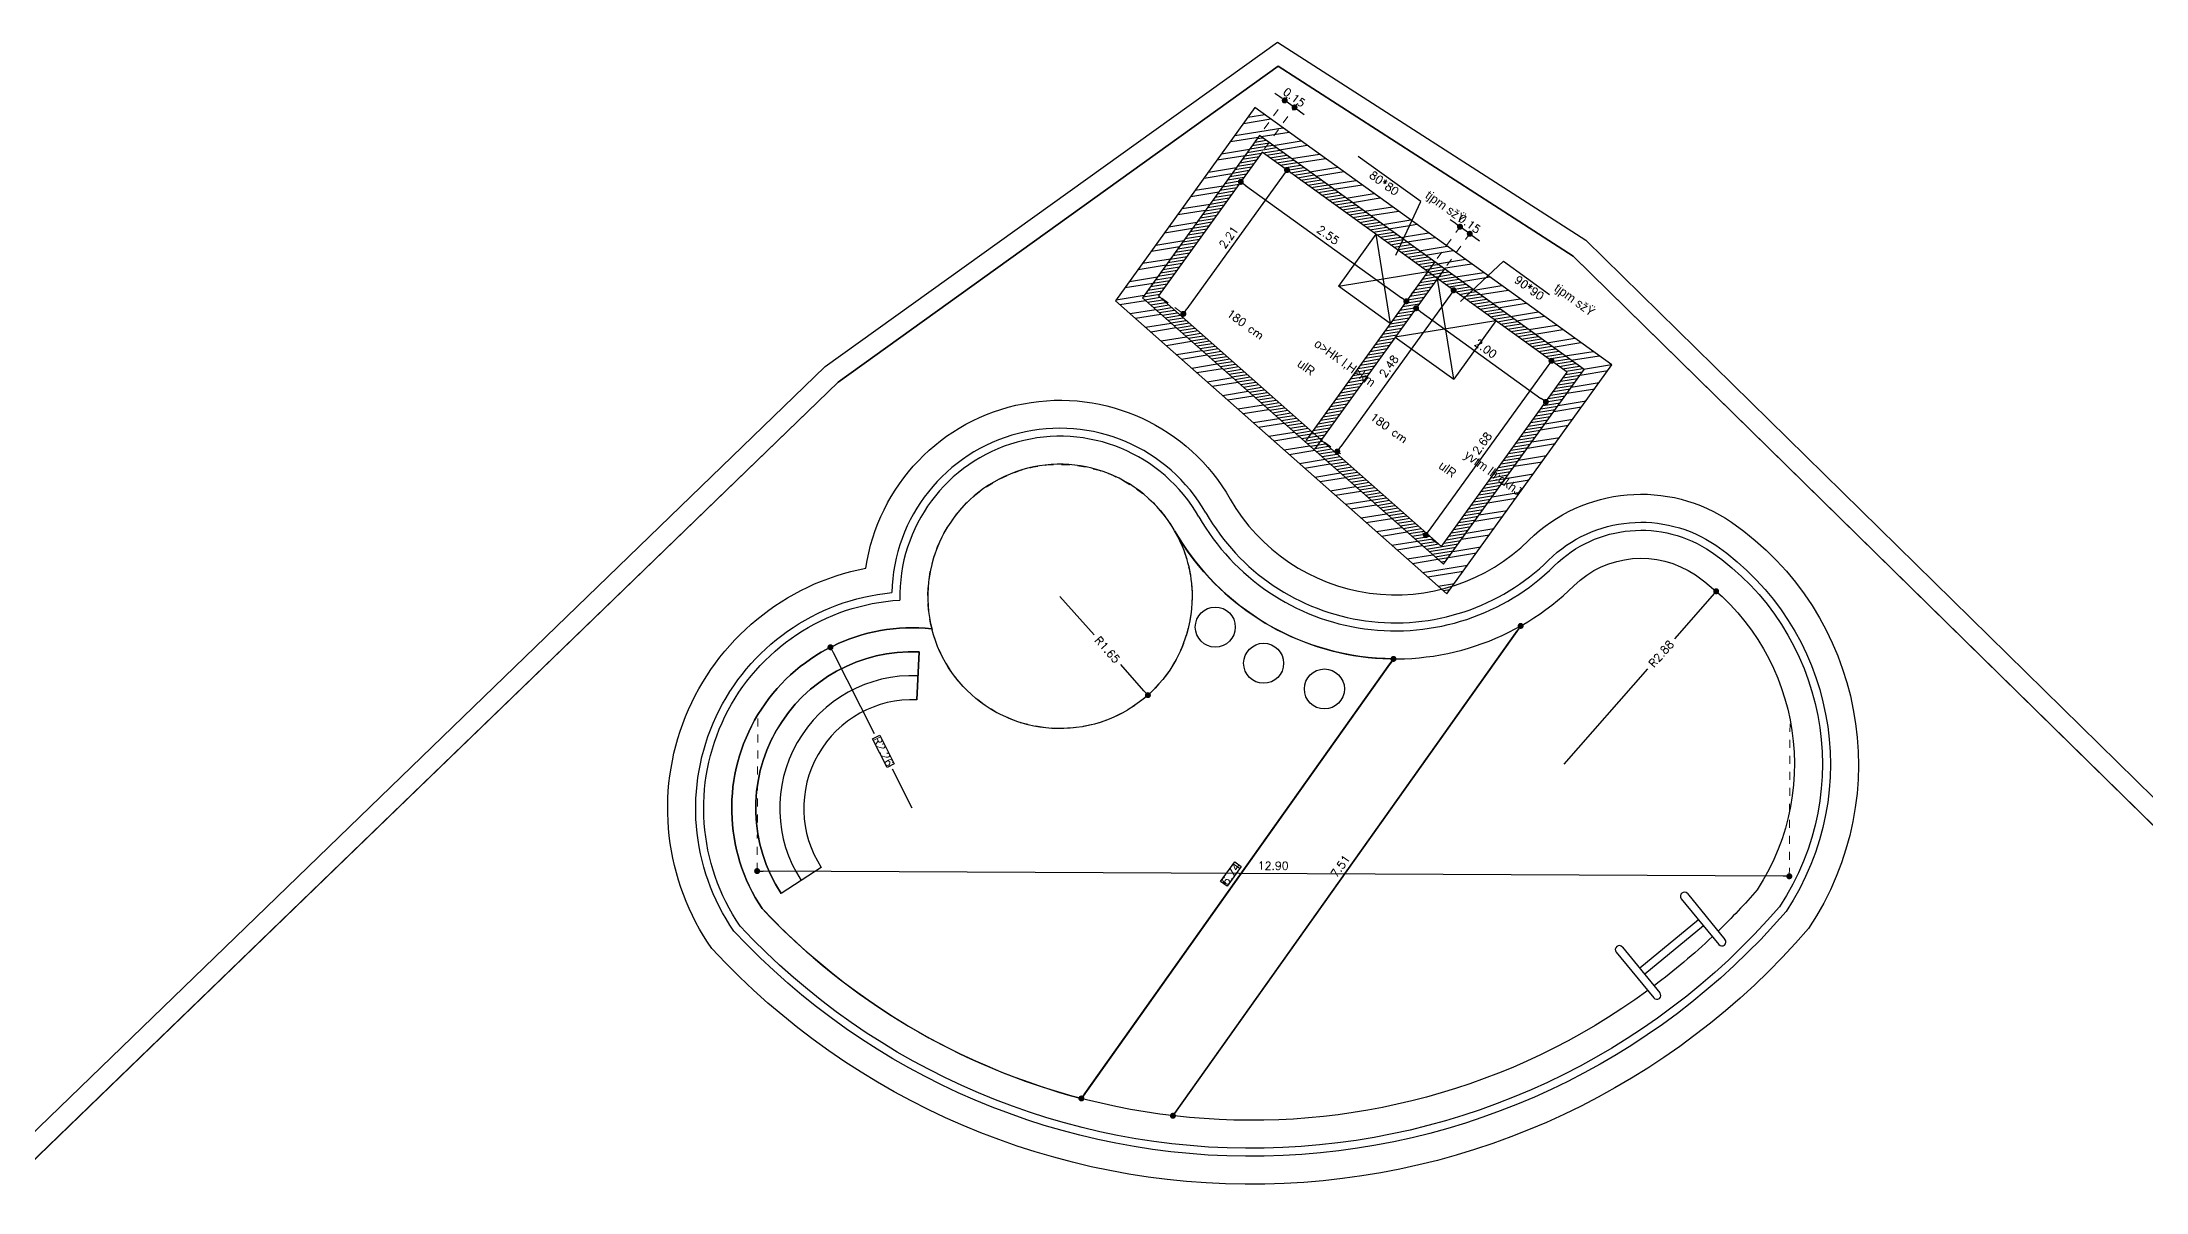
# Model space of a CAD drawing. Header units: metres. Extents: x 2217 to 2595, y -381 to -273.
# Drawn here: x 2414.45 to 2440.74, y -339.28 to -324.91 of the extents above; entities that cross this region are included whole.
import ezdxf

# ---------------------------------------------------------------- set-up
doc = ezdxf.new("R2010")
doc.units = ezdxf.units.M
doc.header["$LTSCALE"] = 0.5
doc.header["$MEASUREMENT"] = 0
doc.header["$PDMODE"] = 3
doc.header["$PDSIZE"] = -1
doc.linetypes.add('DASHED2', pattern=[0.375, 0.25, -0.125])
doc.linetypes.add('DOT2', pattern=[0.125, 0, -0.125])
for name, color, linetype in [('A-HAT', 25, 'Continuous'), ('A-POOL', 152, 'Continuous'), ('A-TXT', 3, 'Continuous')]:
    doc.layers.add(name, color=color, linetype=linetype)
doc.layers.add('A-Wall', color=7, linetype='Continuous', lineweight=30)
doc.styles.add('DM', font='XARB.shx')
doc.styles.add('ROMANS', font='romans.shx')
doc.dimstyles.new('dim50 new', dxfattribs={"dimscale": 50, "dimtxt": 0.002, "dimasz": 0.0015, "dimexe": 0.001, "dimexo": 0.001, "dimgap": 0.001, "dimtad": 1, "dimzin": 0, "dimdsep": 46, "dimtxsty": 'ROMANS', "dimblk": 'DOT', "dimcen": 0, "dimclrd": 5, "dimclre": 1, "dimclrt": 7, "dimadec": 0, "dimazin": 0, "dimtfac": 1, "dimtix": 1, "dimtmove": 2, "dimatfit": 3, "dimldrblk": 'DTICK', "dimfxl": 1, "dimtolj": 1, "dimtzin": 0, "dimlwe": 20, "dimarcsym": 0})
pattern_1 = [(9.203515, (696.0017, -1314.4477), (-0.031788424, 0.196191383), []), (9.203515, (696.0777, -1314.5025), (-0.031788424, 0.196191383), [])]
pattern_2 = [(9.2035155, (696.001703, -1314.44771), (-0.0059978158, 0.037017242), [])]

# ---------------------------------------------------------------- blocks, each defined once
blk = doc.blocks.new('_Dot')
at = {"color": 0, "linetype": 'ByBlock', "lineweight": -2}
blk.add_line((-0.5, 0), (-1, 0), dxfattribs=at)
at = {"color": 0, "linetype": 'ByBlock', "const_width": 0.5}
blk.add_lwpolyline([(-0.25, 0, 1), (0.25, 0, 1)], format="xyb", close=True, dxfattribs=at)
blk = doc.blocks.new('*D33')
at = {"layer": 'A-HAT', "color": 5, "lineweight": -2, "ltscale": 0.5, "transparency": 16777216}
for p, q in [((2427.174, -331.839), (2427.601, -332.317)), ((2428.223, -333.016), (2427.933, -332.691))]:
    blk.add_line(p, q, dxfattribs=at)
at = {"layer": 'DEFPOINTS', "color": 0, "ltscale": 0.5, "transparency": 16777216}
for p in [(2427.174, -331.839), (2428.273, -333.072)]:
    blk.add_point(p, dxfattribs=at)
at = {"layer": 'A-HAT', "color": 5, "lineweight": -2, "ltscale": 0.5, "transparency": 16777216, "xscale": 0.075, "yscale": 0.075, "zscale": 0.075, "rotation": 311.7055701037447}
blk.add_blockref('_Dot', (2428.273, -333.072), dxfattribs=at)
at = {"layer": 'A-HAT', "color": 7, "ltscale": 0.5, "transparency": 16777216, "insert": (2427.767, -332.504), "char_height": 0.1, "attachment_point": 5, "rotation": 311.7056, "style": 'ROMANS'}
blk.add_mtext('\\A1;R1.65', dxfattribs=at)
blk = doc.blocks.new('DTICK')
for p, q in [((-1.21, 0), (1.21, 0)), ((0, 1.21), (0, -1.21))]:
    blk.add_line(p, q)
at = {"color": 3}
blk.add_line((-0.63, -0.63), (0.63, 0.63), dxfattribs=at)
blk = doc.blocks.new('*D34')
at = {"layer": 'A-HAT', "color": 5, "lineweight": -2, "ltscale": 0.5, "transparency": 16777216}
for p, q in [((2424.34, -332.541), (2424.854, -333.552)), ((2425.329, -334.485), (2425.081, -333.997))]:
    blk.add_line(p, q, dxfattribs=at)
at = {"layer": 'DEFPOINTS', "color": 0, "ltscale": 0.5, "transparency": 16777216}
for p in [(2424.306, -332.474), (2425.329, -334.485)]:
    blk.add_point(p, dxfattribs=at)
at = {"layer": 'A-HAT', "color": 5, "lineweight": -2, "ltscale": 0.5, "transparency": 16777216, "xscale": 0.075, "yscale": 0.075, "zscale": 0.075, "rotation": 116.9450805327346}
blk.add_blockref('_Dot', (2424.306, -332.474), dxfattribs=at)
at = {"layer": 'A-HAT', "color": 7, "ltscale": 0.5, "transparency": 16777216, "insert": (2424.967, -333.775), "char_height": 0.1, "attachment_point": 5, "rotation": 296.9451, "style": 'ROMANS'}
blk.add_mtext('\\A1;R2.26', dxfattribs=at)
blk = doc.blocks.new('*D35')
at = {"layer": 'A-HAT', "color": 5, "lineweight": -2, "ltscale": 0.5, "transparency": 16777216}
for p, q in [((2435.324, -331.83), (2434.852, -332.367)), ((2433.473, -333.936), (2434.522, -332.743))]:
    blk.add_line(p, q, dxfattribs=at)
at = {"layer": 'DEFPOINTS', "color": 0, "ltscale": 0.5, "transparency": 16777216}
for p in [(2435.374, -331.774), (2433.473, -333.936)]:
    blk.add_point(p, dxfattribs=at)
at = {"layer": 'A-HAT', "color": 5, "lineweight": -2, "ltscale": 0.5, "transparency": 16777216, "xscale": 0.075, "yscale": 0.075, "zscale": 0.075, "rotation": 48.67147815650808}
blk.add_blockref('_Dot', (2435.374, -331.774), dxfattribs=at)
at = {"layer": 'A-HAT', "color": 7, "ltscale": 0.5, "transparency": 16777216, "insert": (2434.687, -332.555), "char_height": 0.1, "attachment_point": 5, "rotation": 48.6715, "style": 'ROMANS'}
blk.add_mtext('\\A1;R2.88', dxfattribs=at)
blk = doc.blocks.new('*D36')
at = {"layer": 'A-HAT', "color": 1, "linetype": 'DOT2', "lineweight": 20, "ltscale": 0.5, "transparency": 16777216}
for p, q in [((2423.399, -333.365), (2423.39, -335.32)), ((2436.297, -333.43), (2436.288, -335.385))]:
    blk.add_line(p, q, dxfattribs=at)
at = {"layer": 'A-HAT', "color": 5, "lineweight": -2, "ltscale": 0.5, "transparency": 16777216}
blk.add_line((2436.213, -335.335), (2423.465, -335.27), dxfattribs=at)
at = {"layer": 'DEFPOINTS', "color": 0, "ltscale": 0.5, "transparency": 16777216}
for p in [(2423.4, -333.315), (2436.298, -333.38), (2423.39, -335.27)]:
    blk.add_point(p, dxfattribs=at)
at = {"layer": 'A-HAT', "color": 5, "lineweight": -2, "ltscale": 0.5, "transparency": 16777216, "xscale": 0.075, "yscale": 0.075, "zscale": 0.075}
for p, rotation in [((2423.39, -335.27), 179.7089943844495), ((2436.288, -335.335), 359.7089943844495)]:
    blk.add_blockref('_Dot', p, dxfattribs=dict(at, rotation=rotation))
at = {"layer": 'A-HAT', "color": 7, "ltscale": 0.5, "transparency": 16777216, "insert": (2429.839, -335.203), "char_height": 0.1, "attachment_point": 5, "rotation": 359.709, "style": 'ROMANS'}
blk.add_mtext('\\A1;12.90', dxfattribs=at)
blk = doc.blocks.new('*D37')
at = {"layer": 'A-HAT', "color": 5, "lineweight": -2, "ltscale": 0.5, "transparency": 16777216}
blk.add_line((2427.485, -338.05), (2431.298, -332.68), dxfattribs=at)
at = {"layer": 'DEFPOINTS', "color": 0, "ltscale": 0.5, "transparency": 16777216}
for p in [(2431.342, -332.619), (2431.342, -332.619), (2427.442, -338.111)]:
    blk.add_point(p, dxfattribs=at)
at = {"layer": 'A-HAT', "color": 5, "lineweight": -2, "ltscale": 0.5, "transparency": 16777216, "xscale": 0.075, "yscale": 0.075, "zscale": 0.075}
for p, rotation in [((2431.342, -332.619), 54.62212161036442), ((2427.442, -338.111), 234.6221216103644)]:
    blk.add_blockref('_Dot', p, dxfattribs=dict(at, rotation=rotation))
at = {"layer": 'A-HAT', "color": 7, "ltscale": 0.5, "transparency": 16777216, "insert": (2429.31, -335.307), "char_height": 0.1, "attachment_point": 5, "rotation": 54.6221, "style": 'ROMANS'}
blk.add_mtext('\\A1;6.74', dxfattribs=at)
blk = doc.blocks.new('*D38')
at = {"layer": 'A-HAT', "color": 5, "lineweight": -2, "ltscale": 0.5, "transparency": 16777216}
blk.add_line((2428.629, -338.265), (2432.888, -332.268), dxfattribs=at)
at = {"layer": 'DEFPOINTS', "color": 0, "ltscale": 0.5, "transparency": 16777216}
for p in [(2432.931, -332.207), (2432.931, -332.207), (2428.586, -338.327)]:
    blk.add_point(p, dxfattribs=at)
at = {"layer": 'A-HAT', "color": 5, "lineweight": -2, "ltscale": 0.5, "transparency": 16777216, "xscale": 0.075, "yscale": 0.075, "zscale": 0.075}
for p, rotation in [((2432.931, -332.207), 54.62212161036656), ((2428.586, -338.327), 234.6221216103665)]:
    blk.add_blockref('_Dot', p, dxfattribs=dict(at, rotation=rotation))
at = {"layer": 'A-HAT', "color": 7, "ltscale": 0.5, "transparency": 16777216, "insert": (2430.677, -335.209), "char_height": 0.1, "attachment_point": 5, "rotation": 54.6221, "style": 'ROMANS'}
blk.add_mtext('\\A1;7.51', dxfattribs=at)
blk = doc.blocks.new('*D39')
at = {"layer": 'A-HAT', "color": 1, "linetype": 'DOT2', "lineweight": 20, "ltscale": 0.5, "transparency": 16777216}
for p, q in [((2429.742, -326.318), (2430.052, -326.541)), ((2428.447, -328.113), (2428.756, -328.337))]:
    blk.add_line(p, q, dxfattribs=at)
at = {"layer": 'A-HAT', "color": 5, "lineweight": -2, "ltscale": 0.5, "transparency": 16777216}
blk.add_line((2429.967, -326.573), (2428.76, -328.247), dxfattribs=at)
at = {"layer": 'DEFPOINTS', "color": 0, "ltscale": 0.5, "transparency": 16777216}
for p in [(2429.701, -326.288), (2428.406, -328.084), (2428.716, -328.308)]:
    blk.add_point(p, dxfattribs=at)
at = {"layer": 'A-HAT', "color": 5, "lineweight": -2, "ltscale": 0.5, "transparency": 16777216, "xscale": 0.075, "yscale": 0.075, "zscale": 0.075}
for p, rotation in [((2430.011, -326.512), 54.20351547663036), ((2428.716, -328.308), 234.2035154766303)]:
    blk.add_blockref('_Dot', p, dxfattribs=dict(at, rotation=rotation))
at = {"layer": 'A-HAT', "color": 7, "ltscale": 0.5, "transparency": 16777216, "insert": (2429.282, -327.351), "char_height": 0.1, "attachment_point": 5, "rotation": 54.2035, "style": 'ROMANS'}
blk.add_mtext('\\A1;2.21', dxfattribs=at)
blk = doc.blocks.new('*D40')
at = {"layer": 'A-HAT', "color": 1, "linetype": 'DOT2', "lineweight": 20, "ltscale": 0.5, "transparency": 16777216}
for p, q in [((2429.672, -326.329), (2429.404, -326.7)), ((2431.74, -327.82), (2431.473, -328.191))]:
    blk.add_line(p, q, dxfattribs=at)
at = {"layer": 'A-HAT', "color": 5, "lineweight": -2, "ltscale": 0.5, "transparency": 16777216}
blk.add_line((2429.494, -326.703), (2431.441, -328.107), dxfattribs=at)
at = {"layer": 'DEFPOINTS', "color": 0, "ltscale": 0.5, "transparency": 16777216}
for p in [(2429.701, -326.288), (2431.769, -327.78), (2431.502, -328.151)]:
    blk.add_point(p, dxfattribs=at)
at = {"layer": 'A-HAT', "color": 5, "lineweight": -2, "ltscale": 0.5, "transparency": 16777216, "xscale": 0.075, "yscale": 0.075, "zscale": 0.075}
for p, rotation in [((2429.434, -326.659), 144.2035154766332), ((2431.502, -328.151), 324.2035154766332)]:
    blk.add_blockref('_Dot', p, dxfattribs=dict(at, rotation=rotation))
at = {"layer": 'A-HAT', "color": 7, "ltscale": 0.5, "transparency": 16777216, "insert": (2430.526, -327.324), "char_height": 0.1, "attachment_point": 5, "rotation": 324.2035, "style": 'ROMANS'}
blk.add_mtext('\\A1;2.55', dxfattribs=at)
blk = doc.blocks.new('*D41')
at = {"layer": 'A-HAT', "color": 1, "linetype": 'DOT2', "lineweight": 20, "ltscale": 0.5, "transparency": 16777216}
for p, q in [((2431.862, -327.908), (2431.594, -328.279)), ((2433.484, -329.078), (2433.217, -329.449))]:
    blk.add_line(p, q, dxfattribs=at)
at = {"layer": 'A-HAT', "color": 5, "lineweight": -2, "ltscale": 0.5, "transparency": 16777216}
blk.add_line((2431.684, -328.282), (2433.185, -329.364), dxfattribs=at)
at = {"layer": 'DEFPOINTS', "color": 0, "ltscale": 0.5, "transparency": 16777216}
for p in [(2431.891, -327.868), (2433.513, -329.037), (2433.246, -329.408)]:
    blk.add_point(p, dxfattribs=at)
at = {"layer": 'A-HAT', "color": 5, "lineweight": -2, "ltscale": 0.5, "transparency": 16777216, "xscale": 0.075, "yscale": 0.075, "zscale": 0.075}
for p, rotation in [((2431.624, -328.238), 144.2035154766332), ((2433.246, -329.408), 324.2035154766332)]:
    blk.add_blockref('_Dot', p, dxfattribs=dict(at, rotation=rotation))
at = {"layer": 'A-HAT', "color": 7, "ltscale": 0.5, "transparency": 16777216, "insert": (2432.493, -328.742), "char_height": 0.1, "attachment_point": 5, "rotation": 324.2035, "style": 'ROMANS'}
blk.add_mtext('\\A1;2.00', dxfattribs=at)
blk = doc.blocks.new('*D42')
at = {"layer": 'A-HAT', "color": 1, "linetype": 'DOT2', "lineweight": 20, "ltscale": 0.5, "transparency": 16777216}
for p, q in [((2433.473, -329.008), (2433.275, -328.866)), ((2431.903, -331.185), (2431.705, -331.043))]:
    blk.add_line(p, q, dxfattribs=at)
at = {"layer": 'A-HAT', "color": 5, "lineweight": -2, "ltscale": 0.5, "transparency": 16777216}
blk.add_line((2433.272, -328.956), (2431.789, -331.011), dxfattribs=at)
at = {"layer": 'DEFPOINTS', "color": 0, "ltscale": 0.5, "transparency": 16777216}
for p in [(2433.513, -329.037), (2431.746, -331.072), (2431.943, -331.215)]:
    blk.add_point(p, dxfattribs=at)
at = {"layer": 'A-HAT', "color": 5, "lineweight": -2, "ltscale": 0.5, "transparency": 16777216, "xscale": 0.075, "yscale": 0.075, "zscale": 0.075}
for p, rotation in [((2433.316, -328.895), 54.20351547663036), ((2431.746, -331.072), 234.2035154766303)]:
    blk.add_blockref('_Dot', p, dxfattribs=dict(at, rotation=rotation))
at = {"layer": 'A-HAT', "color": 7, "ltscale": 0.5, "transparency": 16777216, "insert": (2432.45, -329.925), "char_height": 0.1, "attachment_point": 5, "rotation": 54.2035, "style": 'ROMANS'}
blk.add_mtext('\\A1;2.68', dxfattribs=at)
blk = doc.blocks.new('*D43')
at = {"layer": 'A-HAT', "color": 1, "linetype": 'DOT2', "lineweight": 20, "ltscale": 0.5, "transparency": 16777216}
for p, q in [((2431.886, -327.618), (2432.202, -327.18)), ((2432.008, -327.705), (2432.324, -327.267))]:
    blk.add_line(p, q, dxfattribs=at)
at = {"layer": 'A-HAT', "color": 5, "lineweight": -2, "ltscale": 0.5, "transparency": 16777216}
for p, q in [((2432.112, -327.176), (2432.051, -327.132)), ((2432.295, -327.308), (2432.173, -327.22)), ((2432.355, -327.352), (2432.416, -327.396))]:
    blk.add_line(p, q, dxfattribs=at)
at = {"layer": 'DEFPOINTS', "color": 0, "ltscale": 0.5, "transparency": 16777216}
for p in [(2432.173, -327.22), (2431.857, -327.658), (2431.979, -327.746)]:
    blk.add_point(p, dxfattribs=at)
at = {"layer": 'A-HAT', "color": 5, "lineweight": -2, "ltscale": 0.5, "transparency": 16777216, "xscale": 0.075, "yscale": 0.075, "zscale": 0.075}
for p, rotation in [((2432.173, -327.22), 324.2035154766332), ((2432.295, -327.308), 144.2035154766332)]:
    blk.add_blockref('_Dot', p, dxfattribs=dict(at, rotation=rotation))
at = {"layer": 'A-HAT', "color": 7, "ltscale": 0.5, "transparency": 16777216, "insert": (2432.292, -327.183), "char_height": 0.1, "attachment_point": 5, "rotation": 324.2035, "style": 'ROMANS'}
blk.add_mtext('\\A1;0.15', dxfattribs=at)
blk = doc.blocks.new('*D44')
at = {"layer": 'A-HAT', "color": 1, "linetype": 'DOT2', "lineweight": 20, "ltscale": 0.5, "transparency": 16777216}
for p, q in [((2429.609, -326.16), (2430.012, -325.6)), ((2429.73, -326.248), (2430.134, -325.688))]:
    blk.add_line(p, q, dxfattribs=at)
at = {"layer": 'A-HAT', "color": 5, "lineweight": -2, "ltscale": 0.5, "transparency": 16777216}
for p, q in [((2429.922, -325.597), (2429.861, -325.553)), ((2430.105, -325.729), (2429.983, -325.641)), ((2430.165, -325.773), (2430.226, -325.816))]:
    blk.add_line(p, q, dxfattribs=at)
at = {"layer": 'DEFPOINTS', "color": 0, "ltscale": 0.5, "transparency": 16777216}
for p in [(2429.983, -325.641), (2429.579, -326.201), (2429.701, -326.288)]:
    blk.add_point(p, dxfattribs=at)
at = {"layer": 'A-HAT', "color": 5, "lineweight": -2, "ltscale": 0.5, "transparency": 16777216, "xscale": 0.075, "yscale": 0.075, "zscale": 0.075}
for p, rotation in [((2429.983, -325.641), 324.2035154766332), ((2430.105, -325.729), 144.2035154766332)]:
    blk.add_blockref('_Dot', p, dxfattribs=dict(at, rotation=rotation))
at = {"layer": 'A-HAT', "color": 7, "ltscale": 0.5, "transparency": 16777216, "insert": (2430.102, -325.604), "char_height": 0.1, "attachment_point": 5, "rotation": 324.2035, "style": 'ROMANS'}
blk.add_mtext('\\A1;0.15', dxfattribs=at)
blk = doc.blocks.new('*D45')
at = {"layer": 'A-HAT', "color": 5, "lineweight": -2, "ltscale": 0.5, "transparency": 16777216}
blk.add_line((2432.049, -328.074), (2430.683, -329.967), dxfattribs=at)
at = {"layer": 'A-HAT', "color": 1, "linetype": 'DOT2', "lineweight": 20, "ltscale": 0.5, "transparency": 16777216}
for p, q in [((2431.932, -327.897), (2432.133, -328.042)), ((2430.479, -329.912), (2430.68, -330.057))]:
    blk.add_line(p, q, dxfattribs=at)
at = {"layer": 'DEFPOINTS', "color": 0, "ltscale": 0.5, "transparency": 16777216}
for p in [(2431.891, -327.868), (2430.438, -329.882), (2430.64, -330.028)]:
    blk.add_point(p, dxfattribs=at)
at = {"layer": 'A-HAT', "color": 5, "lineweight": -2, "ltscale": 0.5, "transparency": 16777216, "xscale": 0.075, "yscale": 0.075, "zscale": 0.075}
for p, rotation in [((2432.093, -328.013), 54.20351547663036), ((2430.64, -330.028), 234.2035154766303)]:
    blk.add_blockref('_Dot', p, dxfattribs=dict(at, rotation=rotation))
at = {"layer": 'A-HAT', "color": 7, "ltscale": 0.5, "transparency": 16777216, "insert": (2431.285, -328.962), "char_height": 0.1, "attachment_point": 5, "rotation": 54.2035, "style": 'ROMANS'}
blk.add_mtext('\\A1;2.48', dxfattribs=at)

msp = doc.modelspace()

# ---------------------------------------------------------------- hatches: boundary and pattern name
at = {"layer": 'A-HAT', "ltscale": 0.5}
h = msp.add_hatch(dxfattribs=at)
h.set_pattern_fill('ANSI32', color=256, scale=0.53, angle=-35.79648)
h.set_pattern_definition(pattern_1)
h.paths.add_polyline_path([(2434.0717, -328.9469), (2432.5226, -327.8298), (2432.3371, -328.0042), (2433.7227, -329.0034), (2431.9679, -331.4367), (2428.2049, -328.1066), (2429.6672, -326.0789), (2431.4641, -327.3747), (2431.571, -327.1436), (2429.6106, -325.7299), (2427.8698, -328.1439), (2432.0091, -331.807)])
h = msp.add_hatch(dxfattribs=at)
h.set_pattern_fill('ANSI31', color=256, scale=0.3, angle=-35.79648)
h.set_pattern_definition(pattern_2)
h.paths.add_polyline_path([(2433.7227, -329.0034), (2432.3371, -328.0042), (2432.2258, -328.1089), (2433.5132, -329.0373), (2431.9432, -331.2145), (2428.4059, -328.0842), (2429.7011, -326.2883), (2431.3999, -327.5133), (2431.4641, -327.3747), (2429.6672, -326.0789), (2428.2049, -328.1066), (2431.9679, -331.4367)])
h = msp.add_hatch(dxfattribs=at)
h.set_pattern_fill('ANSI32', color=256, scale=0.53, angle=-35.79648)
h.set_pattern_definition(pattern_1)
h.paths.add_polyline_path([(2432.5226, -327.8298), (2431.571, -327.1436), (2431.4641, -327.3747), (2432.3371, -328.0042)], flags=17)
h = msp.add_hatch(dxfattribs=at)
h.set_pattern_fill('ANSI31', color=256, scale=0.3, angle=-35.79648)
h.set_pattern_definition(pattern_2)
h.paths.add_polyline_path([(2431.8571, -327.6581), (2431.4641, -327.3747), (2431.3999, -327.5133), (2431.7694, -327.7798)], flags=17)
h = msp.add_hatch(dxfattribs=at)
h.set_pattern_fill('ANSI31', color=256, scale=0.3, angle=-35.79648)
h.set_pattern_definition(pattern_2)
h.paths.add_polyline_path([(2431.891, -327.8675), (2431.7694, -327.7798), (2430.3251, -329.7826), (2430.438, -329.8825)], flags=17)
h = msp.add_hatch(dxfattribs=at)
h.set_pattern_fill('ANSI31', color=256, scale=0.3, angle=-35.79648)
h.set_pattern_definition(pattern_2)
h.paths.add_polyline_path([(2431.9788, -327.7459), (2431.8571, -327.6581), (2431.7694, -327.7798), (2431.891, -327.8675)], flags=17)
h = msp.add_hatch(dxfattribs=at)
h.set_pattern_fill('ANSI31', color=256, scale=0.3, angle=-35.79648)
h.set_pattern_definition(pattern_2)
h.paths.add_polyline_path([(2432.3371, -328.0042), (2431.9788, -327.7459), (2431.891, -327.8675), (2432.2258, -328.1089)], flags=17)

# ---------------------------------------------------------------- linework, layer by layer
for p, q in [((2431.1205, -327.3119), (2430.6526, -327.9607)), ((2431.1205, -327.3119), (2431.3015, -328.4287)), ((2431.8571, -327.6581), (2430.2515, -329.8846)), ((2431.9788, -327.7459), (2430.3586, -329.9926)), ((2430.6526, -327.9607), (2431.7694, -327.7798)), ((2431.3015, -328.4287), (2430.6526, -327.9607)), ((2432.0946, -329.1239), (2431.891, -327.8675)), ((2432.621, -328.3939), (2431.3646, -328.5975)), ((2431.3646, -328.5975), (2432.0946, -329.1239)), ((2432.621, -328.3939), (2432.0946, -329.1239))]:
    msp.add_line(p, q, dxfattribs=at)
for points in [[(2434.0717, -328.9469), (2429.6106, -325.7299), (2427.8698, -328.1439), (2432.0091, -331.807)], [(2433.7227, -329.0034), (2429.6672, -326.0789), (2428.2049, -328.1066), (2431.9679, -331.4367)], [(2433.5132, -329.0373), (2429.7011, -326.2883), (2428.4059, -328.0842), (2431.9432, -331.2145)]]:
    msp.add_lwpolyline(points, close=True, dxfattribs=at)
for centre in [(2429.1151, -332.2217), (2429.7188, -332.6736), (2430.4785, -332.9946)]:
    msp.add_circle(centre, 0.25, dxfattribs=at)
at = {"layer": 'A-POOL', "ltscale": 0.5}
for p, q in [((2432.9312, -332.2069), (2428.5858, -338.3265)), ((2431.3419, -332.6186), (2427.442, -338.1107))]:
    msp.add_line(p, q, dxfattribs=at)
at = {"layer": 'A-POOL', "color": 31, "ltscale": 0.5, "true_color": 0xfecc66}
for p, q in [((2425.3869, -333.1304), (2425.4127, -332.5309)), ((2424.1914, -335.2241), (2423.6882, -335.551))]:
    msp.add_line(p, q, dxfattribs=at)
at = {"layer": 'A-POOL', "color": 32, "true_color": 0xcd6928}
for p, q in [((2434.9379, -335.6153), (2435.4068, -336.1869)), ((2435.0152, -335.5518), (2435.4841, -336.1235)), ((2435.154, -335.8786), (2434.4181, -336.4823)), ((2435.2174, -335.956), (2434.4815, -336.5596)), ((2434.202, -336.2189), (2434.6709, -336.7905)), ((2434.1247, -336.2823), (2434.5936, -336.8539))]:
    msp.add_line(p, q, dxfattribs=at)
at = {"layer": 'A-POOL', "ltscale": 0.5}
for points in [[(2429.3016, -330.6213, 0.4917773), (2433.0347, -331.1357, -0.3587158), (2435.5674, -330.9114, -0.4101737), (2436.526, -335.9885, -0.4479299), (2422.8259, -336.2393, -0.5434063), (2424.7484, -331.4847, -0.712722), (2429.3016, -330.6213)], [(2428.9978, -330.7951, 0.4917774), (2433.2802, -331.3852, -0.3585641), (2435.3689, -331.1996, -0.4083017), (2436.2469, -335.7763, -0.446391), (2423.0993, -336.0193, -0.572218), (2425.0732, -331.7912)], [(2428.911, -330.8448, 0.4917774), (2433.3503, -331.4565, -0.3585099), (2435.3122, -331.282, -0.4077034), (2436.167, -335.7157, -0.4459176), (2423.1775, -335.9566, -0.5828985), (2425.1732, -331.8838)], [(2428.6072, -331.0186, 0.4917774), (2433.5957, -331.706, -0.3582601), (2435.1137, -331.5703, -0.4053327), (2435.8872, -335.5042, -0.0211847), (2435.3989, -336.0195, -0.0211847)], [(2434.5187, -336.7627, -0.3791353), (2423.452, -335.7377, -0.6366359), (2425.5728, -332.2424)]]:
    msp.add_lwpolyline(points, format="xyb", dxfattribs=at)
at = {"layer": 'A-POOL', "color": 32, "ltscale": 0.5, "true_color": 0xcd6928}
msp.add_lwpolyline([(2435.3265, -336.0889, -0.0284135), (2434.5991, -336.703)], format="xyb", dxfattribs=at)
at = {"layer": 'A-POOL', "color": 30, "linetype": 'DASHED2', "ltscale": 0.5, "true_color": 0xf26722}
msp.add_circle((2427.174, -331.8388), 1.6513, dxfattribs=at)
at = {"layer": 'A-POOL', "ltscale": 0.5}
for radius, start, end in [(2.1013, 29.78095, 178.70154), (2.0013, 29.78095, 181.28679), (1.6513, 29.78091, 194.47898)]:
    msp.add_arc((2427.174, -331.8388), radius, start, end, dxfattribs=at)
at = {"layer": 'A-POOL', "color": 31, "ltscale": 0.5, "true_color": 0xfecc66}
for radius in [1.9562, 1.6562, 1.3562]:
    msp.add_arc((2425.3286, -334.4853), radius, 87.53707, 213.0096, dxfattribs=at)
at = {"layer": 'A-POOL', "color": 32, "true_color": 0xcd6928}
for centre, start, end in [((2434.9766, -335.5835), 39.36111, 219.36111), ((2434.1634, -336.2506), 39.36111, 219.36111), ((2435.4455, -336.1552), 219.36111, 39.36111), ((2434.6323, -336.8222), 219.36111, 39.36111)]:
    msp.add_arc(centre, 0.05, start, end, dxfattribs=at)
at = {"layer": 'A-TXT', "ltscale": 1.5}
for p, q in [((2431.6823, -326.9032), (2430.9021, -326.3406)), ((2431.3723, -327.5729), (2431.6823, -326.9032)), ((2432.178, -328.1539), (2432.7155, -327.6483)), ((2432.7155, -327.6483), (2433.293, -328.0647))]:
    msp.add_line(p, q, dxfattribs=at)
at = {"layer": 'A-Wall', "ltscale": 0.5}
for p, q in [((2424.2401, -328.9677), (2429.8931, -324.9127)), ((2429.8931, -324.9127), (2433.7444, -327.3894)), ((2424.4008, -329.1601), (2429.9008, -325.2148)), ((2429.9008, -325.2148), (2433.5876, -327.5858)), ((2433.7444, -327.3894), (2455.8427, -349.0743)), ((2433.5876, -327.5858), (2455.4884, -349.0769)), ((2396.8951, -355.4147), (2424.2401, -328.9677)), ((2397.2498, -355.4194), (2424.4008, -329.1601))]:
    msp.add_line(p, q, dxfattribs=at)
msp.add_lwpolyline([(2446.7451, -340.4971), (2433.5876, -327.5858), (2429.9008, -325.2148), (2424.4008, -329.1601), (2412.8741, -340.3082)], dxfattribs=at)
msp.add_lwpolyline([(2446.7451, -340.4971), (2433.5876, -327.5858), (2429.9008, -325.2148), (2424.4008, -329.1601), (2412.8741, -340.3082)], dxfattribs=at)
for points in [[(2431.3419, -332.6186, -0.2669089), (2428.6072, -331.0186, -0.1306803), (2428.8253, -331.8388, -0.8835967), (2425.5728, -332.2424, 0.6366359), (2423.452, -335.7377, 0.1412233), (2427.442, -338.1107)], [(2428.8651, -332.2217, -1), (2429.3651, -332.2217, -1)], [(2425.3869, -333.1304, 0.6096395), (2424.1914, -335.2241), (2423.6882, -335.551, -0.6096395), (2425.4127, -332.5309)], [(2429.4688, -332.6736, -1), (2429.9688, -332.6736, -1)], [(2430.2285, -332.9946, -1), (2430.7285, -332.9946, -1)]]:
    msp.add_lwpolyline(points, format="xyb", close=True, dxfattribs=at)
for points in [[(2425.1025, -333.9301), (2425.0134, -333.9754), (2424.8321, -333.6189), (2424.9213, -333.5736)], [(2429.1814, -335.4021), (2429.3579, -335.1536), (2429.4394, -335.2115), (2429.263, -335.46)]]:
    msp.add_lwpolyline(points, close=True, dxfattribs=at)

# ---------------------------------------------------------------- texts
at = {"layer": 'A-HAT', "color": 7, "style": 'ROMANS'}
for s, p in [('80*80', (2431.0292, -326.5965)), ('90*90', (2432.8427, -327.9042)), ('180 cm', (2429.2482, -328.325)), ('180 cm', (2431.0412, -329.618))]:
    msp.add_text(s, height=0.1, rotation=324.20352, dxfattribs=at).set_placement(p)
at = {"layer": 'A-TXT', "ltscale": 1.5, "style": 'DM'}
for s, p in [('tjpm sžŸ', (2431.729, -326.8491)), ('tjpm sžŸ', (2433.3396, -328.0106)), ('o>HK l,H>km', (2430.3389, -328.705)), ('ulR', (2430.1283, -328.9551)), ('ulR', (2431.8957, -330.2295)), ('yvtm lh:dkhJ', (2432.216, -330.0969))]:
    msp.add_text(s, height=0.1125, rotation=324.20352, dxfattribs=at).set_placement(p)

# ---------------------------------------------------------------- dimensions: what is measured, and where the dimension line sits
at = {"layer": 'A-HAT', "ltscale": 0.5}
for base, p1, p2, angle, picture, middle in [((2429.983, -325.6409), (2429.7011, -326.2883), (2429.5794, -326.2005), 324.20352, '*D44', (2430.1023, -325.6037)), ((2428.7159, -328.3078), (2429.7011, -326.2883), (2428.4059, -328.0842), 54.20352, '*D39', (2429.2824, -327.3513)), ((2431.5019, -328.1507), (2429.7011, -326.2883), (2431.7694, -327.7798), 324.20352, '*D40', (2430.5262, -327.3238)), ((2432.1729, -327.2202), (2431.9788, -327.7459), (2431.8571, -327.6581), 324.20352, '*D43', (2432.2923, -327.1829)), ((2430.6396, -330.0279), (2431.891, -327.8675), (2430.438, -329.8825), 54.20352, '*D45', (2431.285, -328.9619)), ((2433.2458, -329.4083), (2431.891, -327.8675), (2433.5132, -329.0373), 324.20352, '*D41', (2432.4932, -328.7422)), ((2431.7456, -331.072), (2433.5132, -329.0373), (2431.9432, -331.2145), 54.20352, '*D42', (2432.4495, -329.9249))]:
    dim = msp.add_linear_dim(base=base, p1=p1, p2=p2, angle=angle, dimstyle='dim50 new', dxfattribs=at)
    dim.commit()
    dim.dimension.update_dxf_attribs({"geometry": picture, "text_midpoint": middle})
for center, mpoint, picture, middle in [((2433.4728, -333.9359), (2435.374, -331.774), '*D35', (2434.6871, -332.555)), ((2427.174, -331.8388), (2428.2726, -333.0717), '*D33', (2427.7669, -332.5041)), ((2425.3286, -334.4853), (2424.3063, -332.4741), '*D34', (2424.9673, -333.7745))]:
    dim = msp.add_radius_dim(center=center, mpoint=mpoint, dimstyle='dim50 new', dxfattribs=at)
    dim.commit()
    dim.dimension.update_dxf_attribs({"geometry": picture, "text_midpoint": middle, "dimtype": 164})
for p1, p2, distance, picture, middle in [((2428.5858, -338.3265), (2432.9312, -332.2069), 0, '*D38', (2430.677, -335.2088)), ((2427.442, -338.1107), (2431.3419, -332.6186), 0, '*D37', (2429.3104, -335.3068)), ((2436.2977, -333.3805), (2423.3997, -333.315), 1.9549, '*D36', (2429.8393, -335.2027))]:
    dim = msp.add_aligned_dim(p1=p1, p2=p2, distance=distance, dimstyle='dim50 new', dxfattribs=at)
    dim.commit()
    dim.dimension.update_dxf_attribs({"geometry": picture, "text_midpoint": middle})

doc.saveas('drawing.dxf')
